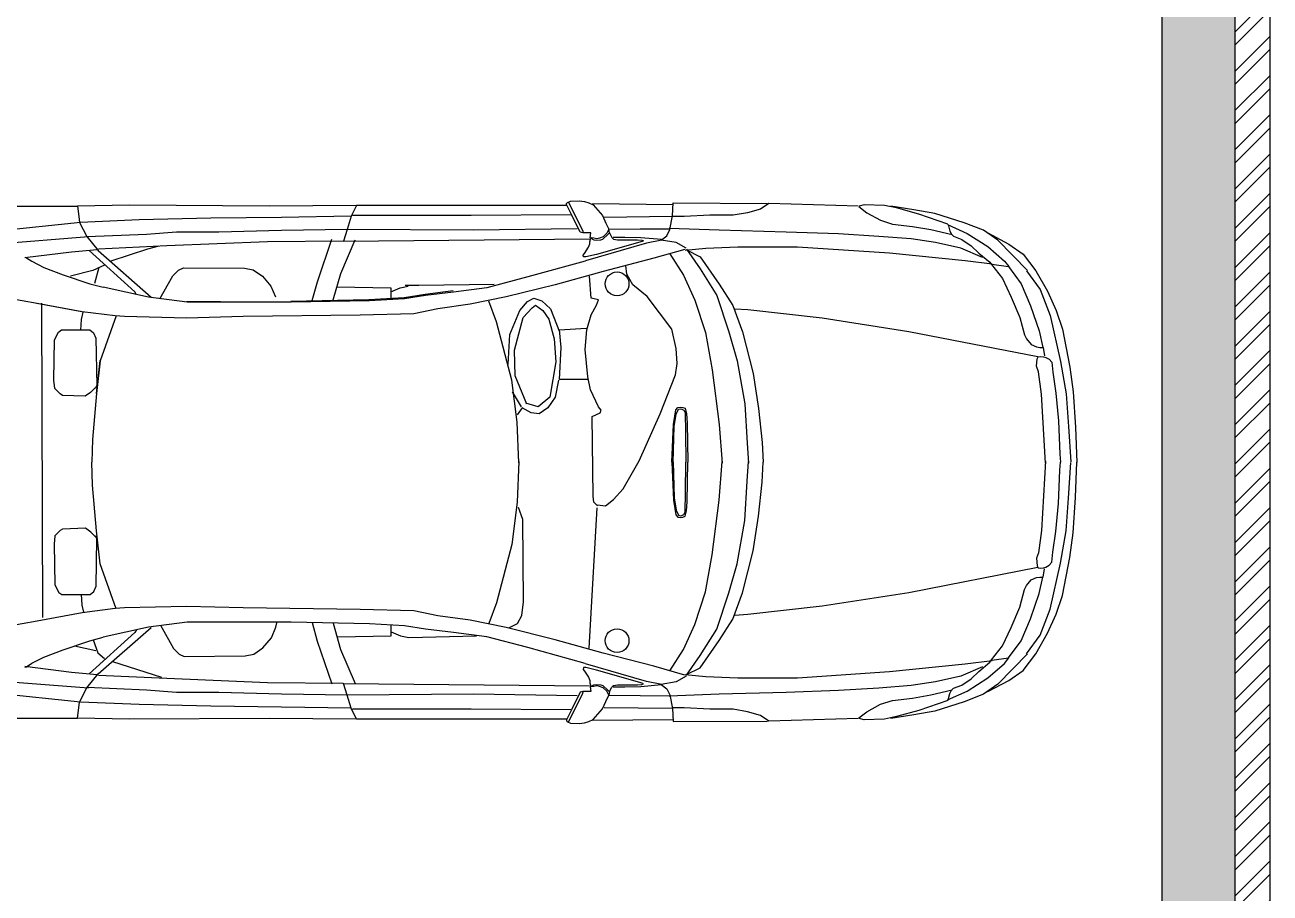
# Model space of a CAD drawing. Header units: millimetres. Extents: x 10193 to 57833, y 9963 to 44360.
# Drawn here: x 53564 to 57833, y 36575 to 39552 of the extents above; entities that cross this region are included whole.
import ezdxf

# ---------------------------------------------------------------- set-up
doc = ezdxf.new("R2010")
doc.units = ezdxf.units.MM
doc.layers.add('free-dwg.com', color=7, linetype='Continuous')
doc.layers.add('Стены', color=7, linetype='Continuous')

msp = doc.modelspace()

# ---------------------------------------------------------------- hatches: boundary and pattern name
at = {"layer": 'Стены'}
h = msp.add_hatch(dxfattribs=at)
h.set_pattern_fill('ANSI32', color=256, scale=10)
h.paths.add_polyline_path([(57833.4, 42702.7), (10593.4, 42702.7), (10593.4, 9962.7), (26833.4, 9962.7), (26833.4, 14962.7), (57833.4, 14962.7)])
h.paths.add_polyline_path([(10713.4, 42582.7), (57713.4, 42582.7), (57713.4, 15082.7), (26713.4, 15082.7), (26713.4, 10082.7), (10713.4, 10082.7)], flags=16)
h.paths.add_polyline_path([(10963.4, 42332.7), (57463.4, 42332.7), (57463.4, 15332.7), (26463.4, 15332.7), (26463.4, 10332.7), (10963.4, 10332.7)], flags=0)
h.paths.add_polyline_path([(57463.4, 42332.7), (10963.4, 42332.7), (10963.4, 10332.7), (26463.4, 10332.7), (26463.4, 15332.7), (57463.4, 15332.7)], flags=0)
h = msp.add_hatch(dxfattribs=at)
h.set_pattern_fill('ANSI36', color=256, scale=10)
h.paths.add_polyline_path([(57713.4, 42582.7), (10713.4, 42582.7), (10713.4, 10082.7), (26713.4, 10082.7), (26713.4, 15082.7), (57713.4, 15082.7)])
h.paths.add_polyline_path([(10963.4, 42332.7), (57463.4, 42332.7), (57463.4, 15332.7), (26463.4, 15332.7), (26463.4, 10332.7), (10963.4, 10332.7)], flags=16)

# ---------------------------------------------------------------- linework, layer by layer
at = {"layer": 'free-dwg.com'}
for p, q in [((55420.9, 38939.1), (55424.4, 38942.6)), ((55420.9, 38935.5), (55420.9, 38939.1)), ((55424.4, 38942.6), (55434.9, 38947.2)), ((55427.9, 38942.6), (55476, 38847.7)), ((55434.9, 38947.2), (55464.2, 38948.4)), ((55464.2, 38948.4), (55483, 38946.1)), ((55483, 38946.1), (55497, 38941.4)), ((55497, 38941.4), (55512.3, 38934.4)), ((55784, 38896.8), (55786.1, 38941.5)), ((55786.1, 38941.5), (56110.1, 38939.3)), ((56114.4, 38939.3), (56086.6, 38920.2)), ((56421.3, 38930.8), (56114.4, 38939.3)), ((53346.1, 38929.9), (53743.7, 38929.9)), ((53922.1, 38933.4), (53743.7, 38929.9)), ((53743.7, 38929.9), (53748.8, 38894.5)), ((54401.8, 38930.6), (53922.1, 38933.4)), ((54700.9, 38932.7), (54401.8, 38930.6)), ((54700.9, 38932.7), (54682.3, 38895.6)), ((55093.6, 38898.2), (54687.6, 38898.2)), ((55422.6, 38932.7), (54700.9, 38932.7)), ((55435.8, 38900.9), (55093.6, 38898.2)), ((55439.6, 38899.2), (55420.9, 38935.5)), ((55467.7, 38840.7), (55439.6, 38899.2)), ((55786.1, 38935.3), (55510.1, 38938)), ((55512.3, 38934.4), (55543.9, 38898.1)), ((55543.9, 38898.1), (55555.7, 38872.3)), ((55775.5, 38849.9), (55784, 38896.8)), ((55911.9, 38898.9), (55824.5, 38894.6)), ((55992.9, 38898.9), (55911.9, 38898.9)), ((56041.9, 38907.4), (55992.9, 38898.9)), ((56086.6, 38920.2), (56041.9, 38907.4)), ((56423.4, 38928.7), (56451.1, 38907.4)), ((56441.1, 38934.9), (56424.1, 38930.7)), ((56511.5, 38932.8), (56441.1, 38934.9)), ((56451.1, 38907.4), (56498, 38881.9)), ((56552, 38924.3), (56511.5, 38932.8)), ((56611.7, 38917.9), (56532.8, 38930.7)), ((56628.7, 38903), (56552, 38924.3)), ((56684.1, 38905.1), (56611.7, 38917.9)), ((56728.9, 38868.9), (56628.7, 38903)), ((56784.3, 38873.2), (56684.1, 38905.1)), ((53753.9, 38874.2), (53457.5, 38843.9)), ((53748.8, 38894.5), (53751.3, 38874.2)), ((53751.3, 38874.2), (53776.7, 38826.1)), ((53955.6, 38883.2), (53753.9, 38874.2)), ((54201, 38888.8), (53955.6, 38883.2)), ((54443.6, 38891.6), (54201, 38888.8)), ((54682.3, 38895.6), (54443.6, 38891.6)), ((54682.3, 38895.6), (54669, 38850.5)), ((55457.1, 38853.1), (55101.5, 38847.8)), ((55549.9, 38892.9), (55783.4, 38895.6)), ((55555.7, 38872.3), (55566.2, 38851.2)), ((55672.9, 38852.1), (55773.9, 38853.1)), ((55943.8, 38847.8), (55773.3, 38854.2)), ((55824.5, 38894.6), (55781.9, 38894.6)), ((56498, 38881.9), (56538.5, 38869.1)), ((56538.5, 38869.1), (56606.7, 38860.6)), ((56606.7, 38860.6), (56670.6, 38849.9)), ((56727.3, 38867), (56794.6, 38836.8)), ((56730.1, 38867), (56735.6, 38845)), ((56850.4, 38847.6), (56784.3, 38873.2)), ((53460.1, 38800.8), (53781.7, 38826.1)), ((53776.7, 38826.1), (53814.7, 38778.1)), ((53980.7, 38833.1), (53777.1, 38824.7)), ((54083.9, 38841.4), (53980.7, 38833.1)), ((54228.9, 38841.4), (54083.9, 38841.4)), ((54443.6, 38847), (54228.9, 38841.4)), ((54655.6, 38810.8), (54396.2, 38808)), ((54669, 38850.5), (54443.6, 38847)), ((54615.4, 38815.9), (54565.7, 38669.6)), ((54695.5, 38814.1), (54645.8, 38697.9)), ((54669, 38850.5), (54655.8, 38810.7)), ((54655.8, 38810.7), (55499.5, 38818.7)), ((55101.5, 38847.8), (54669, 38850.5)), ((55477.1, 38838.3), (55467.7, 38840.7)), ((55476, 38847.7), (55478.3, 38839.5)), ((55504.1, 38838.3), (55477.1, 38838.3)), ((55500.6, 38807.9), (55504.1, 38820.8)), ((55501.7, 38821.9), (55504.1, 38838.3)), ((55505.3, 38821.9), (55502.9, 38820.8)), ((55504.1, 38820.8), (55514.6, 38814.9)), ((55514.6, 38820.8), (55505.3, 38821.9)), ((55525.2, 38818.4), (55514.6, 38820.8)), ((55514.6, 38814.9), (55525.2, 38813.7)), ((55534.6, 38820.8), (55525.2, 38818.4)), ((55525.2, 38813.7), (55538.1, 38814.9)), ((55546.3, 38825.5), (55534.6, 38820.8)), ((55538.1, 38814.9), (55545.1, 38817.3)), ((55545.1, 38817.3), (55562.7, 38833.7)), ((55559.2, 38837.2), (55546.3, 38825.5)), ((55566.2, 38851.2), (55559.2, 38837.2)), ((55562.7, 38833.7), (55568.5, 38838.3)), ((55568.5, 38838.3), (55566.2, 38851.2)), ((55566.8, 38851.1), (55672.9, 38852.1)), ((55568.5, 38838.3), (55576.8, 38823.1)), ((55576.8, 38823.1), (55582.6, 38817.3)), ((55620.4, 38822.9), (55581, 38822.9)), ((55582.6, 38817.3), (55595.5, 38814.9)), ((55595.5, 38814.9), (55664.7, 38814.9)), ((55675.9, 38821.8), (55620.4, 38822.9)), ((55664.7, 38814.9), (55678.7, 38813.7)), ((55746.6, 38815.8), (55675.9, 38821.8)), ((55678.7, 38813.7), (55684.6, 38811.4)), ((55684.6, 38811.4), (55678.7, 38809.1)), ((55747.6, 38813.8), (55695.1, 38803.7)), ((55745.6, 38813.7), (55764.8, 38828.6)), ((55796.8, 38805.2), (55745.6, 38813.7)), ((55764.8, 38828.6), (55775.5, 38849.9)), ((56174, 38841.4), (55943.8, 38847.8)), ((56353.1, 38835), (56174, 38841.4)), ((56491.6, 38826.5), (56353.1, 38835)), ((56602.4, 38818), (56491.6, 38826.5)), ((56685.6, 38805.2), (56602.4, 38818)), ((56670.6, 38849.9), (56743.1, 38832.9)), ((56735.6, 38845), (56741.1, 38834.1)), ((56741.1, 38834.1), (56747.9, 38827.2)), ((56747.9, 38827.2), (56776.7, 38816.2)), ((56776.7, 38816.2), (56808.3, 38794.3)), ((56794.6, 38836.8), (56865.9, 38791.6)), ((56899.4, 38813.6), (56850.4, 38847.6)), ((56865.6, 38838.6), (56938.1, 38800.3)), ((57001.7, 38709.2), (56899.4, 38813.6)), ((53723.5, 38773), (53563.9, 38752.8)), ((53812.1, 38780.6), (53723.5, 38773)), ((53941.3, 38636.3), (53784.3, 38778.1)), ((53814.7, 38778.1), (53997, 38618.6)), ((54050.4, 38794.1), (53816.2, 38782.9)), ((53860.1, 38743.3), (53985.6, 38783.7)), ((53985.6, 38783.7), (54023.9, 38794.3)), ((54396.2, 38808), (54050.4, 38794.1)), ((55478.3, 38762.2), (55483, 38768.1)), ((55483, 38768.1), (55495.9, 38789.2)), ((55695.1, 38803.7), (55486.1, 38743.2)), ((55495.9, 38789.2), (55500.6, 38800.9)), ((55500.6, 38800.9), (55500.6, 38807.9)), ((55679.9, 38809.1), (55524, 38764.6)), ((55826.5, 38782), (55720.5, 38751.7)), ((55830.9, 38786), (55796.8, 38805.2)), ((55827.2, 38779.5), (55898.5, 38786.6)), ((55832, 38782.6), (55878.8, 38715)), ((55832, 38780), (55878.8, 38756.6)), ((55898.5, 38786.6), (56007.9, 38791.3)), ((56007.9, 38791.3), (56212.4, 38791.3)), ((56212.4, 38791.3), (56528.6, 38770)), ((56528.6, 38770), (56787.7, 38743.8)), ((56772.9, 38786), (56685.6, 38805.2)), ((56847.5, 38754.1), (56772.9, 38786)), ((56808.3, 38794.3), (56834.4, 38769.6)), ((56834.4, 38769.6), (56872.8, 38738.1)), ((56865.9, 38791.6), (56922.2, 38742.2)), ((56938.1, 38800.3), (56987.1, 38766.2)), ((53563.8, 38755.1), (53569.8, 38753.6)), ((53569.8, 38753.6), (53588, 38741.5)), ((53588, 38741.5), (53628.8, 38720.4)), ((53836.7, 38728.4), (53796.3, 38709.3)), ((55484.8, 38741.6), (55287.9, 38687.8)), ((55479.5, 38756.4), (55478.3, 38762.2)), ((55487.7, 38756.4), (55479.5, 38756.4)), ((55524, 38764.6), (55487.7, 38756.4)), ((55720.5, 38751.7), (55547.1, 38706.3)), ((55627.3, 38696.8), (55624.3, 38727.1)), ((55774.7, 38767), (55821.5, 38694.2)), ((55878.8, 38756.6), (55943.8, 38663)), ((56787.7, 38743.8), (56880.4, 38732)), ((56872.8, 38738.1), (56878.3, 38729.9)), ((56878.3, 38729.9), (56915.3, 38681.9)), ((56879.6, 38731.2), (56935.9, 38723)), ((56922.2, 38742.2), (56937.3, 38723)), ((56987.1, 38766.2), (57029.7, 38708.8)), ((53628.8, 38720.4), (53695.2, 38694.7)), ((53695.2, 38694.7), (53785.9, 38664.5)), ((53796.3, 38709.3), (53719.7, 38690.1)), ((53817.5, 38719.9), (53802.6, 38664.6)), ((54026.8, 38612.1), (54071.1, 38691.6)), ((54071.1, 38691.6), (54090.5, 38711)), ((54090.5, 38711), (54107.9, 38718.8)), ((54107.9, 38718.8), (54317.1, 38717.4)), ((54317.1, 38717.4), (54347, 38711.7)), ((54347, 38711.7), (54378, 38690.5)), ((54378, 38690.5), (54407.2, 38655.8)), ((54645.8, 38697.9), (54620, 38607.8)), ((55287.9, 38687.8), (55148.2, 38650.8)), ((55547.1, 38706.3), (55382.2, 38660.9)), ((55506, 38615), (55499.9, 38690.7)), ((55648.5, 38660.4), (55627.3, 38696.8)), ((55821.5, 38694.2), (55860.6, 38608.4)), ((55878.8, 38715), (55936, 38624)), ((56935.9, 38723), (56979.8, 38664.1)), ((56997.8, 38708.8), (57044.7, 38644.9)), ((57029.7, 38708.8), (57070.2, 38638.5)), ((53785.9, 38664.5), (53832.1, 38652.4)), ((53987.1, 38618), (53832.1, 38652.4)), ((54407.2, 38655.8), (54422.8, 38619)), ((54565.7, 38669.6), (54547.9, 38605.5)), ((54633.9, 38653.8), (54818.2, 38650.3)), ((54818.2, 38636.3), (54850.2, 38650.4)), ((54818.2, 38650.3), (54818.3, 38614.3)), ((54850.2, 38650.4), (54878.3, 38656.5)), ((54914.1, 38658.1), (54867.3, 38658.1)), ((55173.1, 38661.7), (54914.1, 38658.1)), ((55032.1, 38639.5), (54936.2, 38627.4)), ((55148.2, 38650.8), (55033.8, 38635.7)), ((55382.2, 38660.9), (55213.9, 38618.9)), ((55697.1, 38621), (55648.5, 38660.4)), ((55943.8, 38663), (55990.7, 38590.2)), ((56915.3, 38681.9), (56945.5, 38618.8)), ((56979.8, 38664.1), (57011.4, 38588.7)), ((57044.7, 38644.9), (57078.8, 38555.4)), ((53606.1, 38596.6), (53503.3, 38614.7)), ((53620.5, 38597.5), (53624.6, 37520.3)), ((53946.4, 38626.2), (53941.3, 38636.3)), ((54120, 38600.7), (53987.1, 38618)), ((54234.1, 38602.3), (54118.4, 38601.9)), ((54235.7, 38600.7), (54120, 38600.7)), ((54476.8, 38600.7), (54235.7, 38600.7)), ((54743.5, 38608.6), (54475.2, 38602.9)), ((54745.1, 38605.7), (54476.8, 38600.7)), ((54864, 38616.4), (54743.5, 38608.6)), ((54865.6, 38613), (54745.1, 38605.7)), ((54936.2, 38627.4), (54864, 38616.4)), ((54937.8, 38623.9), (54865.6, 38613)), ((55033.8, 38635.7), (54937.8, 38623.9)), ((55213.9, 38618.9), (55091, 38593.7)), ((55180.7, 38533.6), (55154.4, 38604.6)), ((55260.3, 38572.6), (55287.6, 38602.9)), ((55287.6, 38602.9), (55308.9, 38615)), ((55308.9, 38615), (55336.2, 38605.9)), ((55336.2, 38605.9), (55366.5, 38578.6)), ((55530.3, 38608.9), (55506, 38615)), ((55524.2, 38590.7), (55530.3, 38608.9)), ((55782, 38508.9), (55697.1, 38621)), ((55860.6, 38608.4), (55897, 38496.6)), ((55936, 38624), (55977.7, 38499.2)), ((56945.5, 38618.8), (56975.7, 38548.9)), ((57070.2, 38638.5), (57100.1, 38572.5)), ((53758.7, 38568.1), (53604.5, 38596.3)), ((53760.2, 38567.9), (53606.1, 38596.6)), ((53757.8, 38541.6), (53763.5, 38566.8)), ((53873.9, 38554), (53760.2, 38567.9)), ((53877.3, 38554.6), (53822.3, 38400.2)), ((54713.1, 38556.5), (54311.9, 38551.6)), ((54897.6, 38561.4), (54713.1, 38556.5)), ((54979.9, 38578.5), (54897.6, 38561.4)), ((55091, 38593.7), (54979.9, 38578.5)), ((55227, 38490.7), (55260.3, 38572.6)), ((55272.5, 38548.3), (55302.8, 38581.7)), ((55302.8, 38581.7), (55314.9, 38590.7)), ((55314.9, 38590.7), (55339.2, 38572.6)), ((55339.2, 38572.6), (55360.4, 38542.3)), ((55366.5, 38578.6), (55396.8, 38499.8)), ((55490.8, 38505.9), (55506, 38557.4)), ((55506, 38557.4), (55524.2, 38590.7)), ((55990.7, 38590.2), (56024.5, 38499.2)), ((56042.7, 38574.6), (55998.5, 38577.2)), ((56297.7, 38546), (56042.7, 38574.6)), ((57011.4, 38588.7), (57041.6, 38502.3)), ((57078.8, 38555.4), (57115, 38397.9)), ((57100.1, 38572.5), (57121.4, 38508.6)), ((53755.9, 38504.9), (53757.8, 38541.6)), ((53905.9, 38551.6), (53873.9, 38554)), ((54117.5, 38546.7), (53905.9, 38551.6)), ((54311.9, 38551.6), (54117.5, 38546.7)), ((55233.3, 38333.8), (55180.7, 38533.6)), ((55242.1, 38436.2), (55272.5, 38548.3)), ((55360.4, 38542.3), (55378.6, 38475.6)), ((55396.8, 38505.9), (55487.8, 38512)), ((56594.3, 38499.2), (56297.7, 38546)), ((56975.7, 38548.9), (56990.8, 38488.6)), ((53663.5, 38333.2), (53665.7, 38471.9)), ((53665.7, 38471.9), (53678.8, 38498.1)), ((53678.8, 38498.1), (53689.2, 38506)), ((53689.2, 38506), (53786.1, 38506.2)), ((53786.1, 38506.2), (53799.2, 38495.8)), ((53799.2, 38495.8), (53807.1, 38477.5)), ((53807.1, 38477.5), (53810.2, 38315.4)), ((55220.9, 38387.7), (55227, 38490.7)), ((55378.6, 38475.6), (55384.7, 38396.8)), ((55402.9, 38445.3), (55396.8, 38505.9)), ((55484.8, 38439.2), (55490.8, 38505.9)), ((55797.2, 38442.3), (55782, 38508.9)), ((55897, 38496.6), (55920.4, 38369.2)), ((55977.7, 38499.2), (56006.3, 38400.4)), ((56024.5, 38499.2), (56060.9, 38356.2)), ((57036.6, 38413.4), (56594.3, 38499.2)), ((56990.8, 38488.6), (56997.6, 38474.9)), ((56997.6, 38474.9), (57014.1, 38455.7)), ((57041.6, 38502.3), (57053.9, 38446.1)), ((57121.4, 38508.6), (57147, 38378.7)), ((55245.2, 38348.3), (55242.1, 38436.2)), ((55396.8, 38336.2), (55402.9, 38445.3)), ((55493.9, 38345.3), (55484.8, 38439.2)), ((55800.2, 38390.8), (55797.2, 38442.3)), ((57014.1, 38455.7), (57031.9, 38447.5)), ((57031.9, 38447.5), (57044.3, 38446.1)), ((57044.3, 38446.1), (57055.3, 38446.1)), ((57055.3, 38446.1), (57059.4, 38417.3)), ((53821.3, 38400.5), (53808.5, 38288)), ((53822.3, 38400.2), (53809.2, 38287.7)), ((55384.7, 38396.8), (55363.5, 38275.6)), ((55794.1, 38351.4), (55800.2, 38390.8)), ((56006.3, 38400.4), (56032.3, 38252.3)), ((57032.6, 38381.2), (57034.3, 38406.8)), ((57034.3, 38406.8), (57037.7, 38413.6)), ((57037.7, 38413.6), (57046.3, 38415.3)), ((57046.3, 38415.3), (57056.5, 38413.6)), ((57056.5, 38413.6), (57065, 38411.9)), ((57065, 38411.9), (57075.3, 38405.1)), ((57075.3, 38405.1), (57085.5, 38394.9)), ((57085.5, 38394.9), (57088.9, 38360.8)), ((57115, 38397.9), (57134.2, 38287.1)), ((55284.6, 38251.4), (55245.2, 38348.3)), ((55503, 38299.9), (55493.9, 38345.3)), ((55742.6, 38218), (55794.1, 38351.4)), ((55920.4, 38369.2), (55943.8, 38182.1)), ((56060.9, 38356.2), (56079.1, 38236.7)), ((57039.4, 38362.5), (57032.6, 38381.2)), ((57049.7, 38285.8), (57039.4, 38362.5)), ((57088.9, 38360.8), (57099.2, 38289.2)), ((57147, 38378.7), (57157.6, 38293.5)), ((53666.2, 38304.5), (53663.5, 38333.2)), ((53684.6, 38286.2), (53666.2, 38304.5)), ((53805, 38307.5), (53789.3, 38291.8)), ((53810.2, 38315.4), (53805, 38304.9)), ((55251.8, 38189.2), (55233.3, 38333.8)), ((55393.8, 38333.2), (55381.7, 38275.6)), ((55493.9, 38336.2), (55396.8, 38336.2)), ((55530.3, 38242.3), (55503, 38299.9)), ((53692.5, 38281), (53684.6, 38286.2)), ((53771, 38278.6), (53692.5, 38281)), ((53789.3, 38291.8), (53771, 38278.6)), ((53809.2, 38287.7), (53796.1, 38130.7)), ((55266.4, 38242.3), (55236.1, 38293.8)), ((55363.5, 38275.6), (55324, 38242.3)), ((55381.7, 38275.6), (55357.4, 38239.3)), ((57063.3, 38048.8), (57049.7, 38285.8)), ((57099.2, 38289.2), (57107.7, 38193.7)), ((57134.2, 38287.1), (57142.7, 38174.9)), ((57157.6, 38293.5), (57166.1, 38172.8)), ((55269.4, 38239.3), (55251.2, 38215)), ((55299.8, 38221.1), (55269.4, 38239.3)), ((55324, 38242.3), (55281.6, 38254.4)), ((55327.1, 38218), (55299.8, 38221.1)), ((55357.4, 38239.3), (55327.1, 38218)), ((55509, 38209), (55536.3, 38221.1)), ((55539.4, 38230.2), (55530.3, 38242.3)), ((55536.3, 38221.1), (55539.4, 38230.2)), ((55669.8, 38057.4), (55742.6, 38218)), ((55787.2, 38181.8), (55795.4, 38232)), ((55789.9, 38174.5), (55797.3, 38216.5)), ((55795.4, 38232), (55802.7, 38240.2)), ((55797.3, 38216.5), (55804.6, 38233.8)), ((55802.7, 38240.2), (55811, 38241.1)), ((55804.6, 38233.8), (55811, 38235.6)), ((55811, 38241.1), (55819.2, 38240.2)), ((55811, 38235.6), (55816.4, 38234.7)), ((55816.4, 38234.7), (55822.8, 38231.1)), ((55819.2, 38240.2), (55827.4, 38237.5)), ((55822.8, 38231.1), (55828.3, 38222.9)), ((55827.4, 38237.5), (55832, 38218.3)), ((55828.3, 38222.9), (55829.2, 38155.3)), ((55832, 38218.3), (55834.7, 38187.3)), ((56032.3, 38252.3), (56040.1, 38117.1)), ((56079.1, 38236.7), (56092.1, 38119.7)), ((55257, 38049.8), (55251.8, 38189.2)), ((55512.1, 37936.2), (55509, 38209)), ((55782.6, 38052.2), (55787.2, 38181.8)), ((55786.3, 38052.2), (55789.9, 38174.5)), ((55834.7, 38187.3), (55836.5, 38052.2)), ((55943.8, 38182.1), (55954.2, 38049.5)), ((57107.7, 38193.7), (57112.8, 38079.4)), ((57142.7, 38174.9), (57150, 38053.1)), ((57166.1, 38172.8), (57170.6, 38051.8)), ((53796.1, 38130.7), (53793.5, 38052.2)), ((55829.2, 38155.3), (55830.1, 38052.2)), ((56040.1, 38117.1), (56045.3, 38049.5)), ((56092.1, 38119.7), (56094.7, 38052.1)), ((53796.1, 37973.4), (53793.5, 38051.9)), ((55257, 38054.3), (55251.8, 37914.9)), ((55615.2, 37960.5), (55669.8, 38057.4)), ((55782.6, 38051.9), (55787.2, 37922.3)), ((55786.3, 38051.9), (55789.9, 37929.6)), ((55829.2, 37948.8), (55830.1, 38051.9)), ((55834.7, 37916.9), (55836.5, 38051.9)), ((55943.8, 37922.1), (55954.2, 38054.6)), ((56040.1, 37987), (56045.3, 38054.6)), ((56092.1, 37984.4), (56094.7, 38052)), ((57063.3, 38055.4), (57049.7, 37818.4)), ((57112.8, 38079.4), (57114.5, 38052.2)), ((57112.8, 38024.7), (57114.5, 38052)), ((57142.7, 37929.2), (57150, 38051)), ((57166.1, 37931.3), (57170.6, 38052.3)), ((57107.7, 37910.5), (57112.8, 38024.7)), ((53809.2, 37816.5), (53796.1, 37973.4)), ((55581.8, 37924.1), (55615.2, 37960.5)), ((56032.3, 37851.9), (56040.1, 37987)), ((56079.1, 37867.5), (56092.1, 37984.4)), ((55251.8, 37914.9), (55233.3, 37770.3)), ((55515.1, 37915), (55512.1, 37936.2)), ((55527.2, 37902.9), (55515.1, 37915)), ((55554.5, 37902.9), (55581.8, 37924.1)), ((55787.2, 37922.3), (55795.4, 37872.1)), ((55789.9, 37929.6), (55797.3, 37887.7)), ((55828.3, 37881.3), (55829.2, 37948.8)), ((55832, 37885.8), (55834.7, 37916.9)), ((55920.4, 37734.9), (55943.8, 37922.1)), ((57134.2, 37817), (57142.7, 37929.2)), ((57157.6, 37810.6), (57166.1, 37931.3)), ((55270.8, 37855.3), (55255.9, 37896.9)), ((55498.7, 37414.4), (55525.5, 37895.6)), ((55527.2, 37905.9), (55554.5, 37902.9)), ((55795.4, 37872.1), (55802.7, 37863.9)), ((55797.3, 37887.7), (55804.6, 37870.3)), ((55816.4, 37869.4), (55822.8, 37873.1)), ((55822.8, 37873.1), (55828.3, 37881.3)), ((55827.4, 37866.7), (55832, 37885.8)), ((57099.2, 37815), (57107.7, 37910.5)), ((55273.7, 37573.5), (55270.8, 37855.3)), ((55802.7, 37863.9), (55811, 37863)), ((55804.6, 37870.3), (55811, 37868.5)), ((55811, 37868.5), (55816.4, 37869.4)), ((55811, 37863), (55819.2, 37863.9)), ((55819.2, 37863.9), (55827.4, 37866.7)), ((56006.3, 37703.7), (56032.3, 37851.9)), ((56060.9, 37747.9), (56079.1, 37867.5)), ((53667, 37799.5), (53664.3, 37770.8)), ((53685.3, 37817.8), (53667, 37799.5)), ((53693.1, 37823.1), (53685.3, 37817.8)), ((53771.7, 37825.7), (53693.1, 37823.1)), ((53790, 37812.6), (53771.7, 37825.7)), ((53805.7, 37796.9), (53790, 37812.6)), ((53811, 37789.1), (53805.7, 37799.5)), ((53808.3, 37626.9), (53811, 37789.1)), ((53822.3, 37703.9), (53809.2, 37816.5)), ((57049.7, 37818.4), (57039.4, 37741.7)), ((57088.9, 37743.4), (57099.2, 37815)), ((57115, 37706.3), (57134.2, 37817)), ((57147, 37725.4), (57157.6, 37810.6)), ((53664.3, 37770.8), (53667, 37632.1)), ((55233.3, 37770.3), (55180.7, 37570.5)), ((56024.5, 37604.9), (56060.9, 37747.9)), ((57085.5, 37709.3), (57088.9, 37743.4)), ((53877.3, 37549.6), (53822.3, 37703.9)), ((55897, 37607.5), (55920.4, 37734.9)), ((55977.7, 37604.9), (56006.3, 37703.7)), ((57039.4, 37741.7), (57032.6, 37722.9)), ((57032.6, 37722.9), (57034.3, 37697.3)), ((57075.3, 37699), (57085.5, 37709.3)), ((57078.8, 37548.7), (57115, 37706.3)), ((57121.4, 37595.6), (57147, 37725.4)), ((57036.6, 37690.7), (56594.3, 37604.9)), ((57031.9, 37656.6), (57044.3, 37658)), ((57034.3, 37697.3), (57037.7, 37690.5)), ((57037.7, 37690.5), (57046.3, 37688.8)), ((57041.6, 37601.8), (57053.9, 37658)), ((57044.3, 37658), (57055.3, 37658)), ((57046.3, 37688.8), (57056.5, 37690.5)), ((57055.3, 37658), (57059.4, 37686.8)), ((57056.5, 37690.5), (57065, 37692.2)), ((57065, 37692.2), (57075.3, 37699)), ((53667, 37632.1), (53680, 37606)), ((53800.5, 37608.6), (53808.3, 37626.9)), ((56975.7, 37555.2), (56990.8, 37615.5)), ((56990.8, 37615.5), (56997.6, 37629.2)), ((56997.6, 37629.2), (57014.1, 37648.4)), ((57014.1, 37648.4), (57031.9, 37656.6)), ((53680, 37606), (53690.5, 37598.1)), ((53690.5, 37598.1), (53787.4, 37598.1)), ((53757.2, 37599.4), (53759.2, 37562.6)), ((53787.4, 37598.1), (53800.5, 37608.6)), ((55267.8, 37526.1), (55273.7, 37573.5)), ((55860.6, 37495.7), (55897, 37607.5)), ((55936, 37480.1), (55977.7, 37604.9)), ((55990.7, 37513.9), (56024.5, 37604.9)), ((56594.3, 37604.9), (56297.7, 37558.1)), ((57011.4, 37515.5), (57041.6, 37601.8)), ((57100.1, 37531.7), (57121.4, 37595.6)), ((53760.2, 37536.2), (53606.1, 37507.5)), ((53759.2, 37562.6), (53765, 37537.5)), ((53873.9, 37550.1), (53760.2, 37536.2)), ((53905.9, 37552.6), (53873.9, 37550.1)), ((54117.5, 37557.5), (53905.9, 37552.6)), ((54311.9, 37552.6), (54117.5, 37557.5)), ((54713.1, 37547.6), (54311.9, 37552.6)), ((54897.6, 37542.7), (54713.1, 37547.6)), ((54979.9, 37525.6), (54897.6, 37542.7)), ((55180.7, 37570.5), (55154.4, 37499.5)), ((56042.7, 37529.5), (55998.5, 37526.9)), ((56297.7, 37558.1), (56042.7, 37529.5)), ((56945.5, 37485.3), (56975.7, 37555.2)), ((57044.7, 37459.3), (57078.8, 37548.7)), ((57070.2, 37465.7), (57100.1, 37531.7)), ((53606.1, 37507.5), (53503.3, 37489.4)), ((54120, 37503.4), (53987.1, 37486.2)), ((54028.4, 37493), (54073, 37413.6)), ((54235.7, 37503.4), (54120, 37503.4)), ((54476.8, 37503.4), (54235.7, 37503.4)), ((54408.9, 37450.4), (54424.4, 37487.1)), ((54424.4, 37487.1), (54428.3, 37506.5)), ((54745.1, 37498.5), (54476.8, 37503.4)), ((54567.5, 37437), (54549.5, 37501)), ((54647.6, 37408.9), (54621.6, 37499)), ((54865.6, 37491.1), (54745.1, 37498.5)), ((54819.9, 37457), (54819.9, 37493)), ((54937.8, 37480.2), (54865.6, 37491.1)), ((55091, 37510.5), (54979.9, 37525.6)), ((55213.9, 37485.3), (55091, 37510.5)), ((55223.3, 37484.5), (55253, 37499.4)), ((55253, 37499.4), (55267.8, 37526.1)), ((55821.5, 37410), (55860.6, 37495.7)), ((55943.8, 37441.2), (55990.7, 37513.9)), ((56979.8, 37440.1), (57011.4, 37515.5)), ((53941.3, 37467.8), (53784.3, 37326.1)), ((53785.9, 37439.6), (53832.1, 37451.8)), ((53814.7, 37326.1), (53997, 37485.5)), ((53987.1, 37486.2), (53832.1, 37451.8)), ((53946.4, 37477.9), (53941.3, 37467.8)), ((54379.9, 37415.5), (54408.9, 37450.4)), ((54635.6, 37453), (54819.9, 37457)), ((54819.9, 37471), (54852, 37457)), ((54852, 37457), (54880, 37451)), ((54880, 37451), (55112.4, 37457)), ((55033.8, 37468.4), (54937.8, 37480.2)), ((55148.2, 37453.3), (55033.8, 37468.4)), ((55287.9, 37416.3), (55148.2, 37453.3)), ((55382.2, 37443.2), (55213.9, 37485.3)), ((55878.8, 37389.2), (55936, 37480.1)), ((56915.3, 37422.2), (56945.5, 37485.3)), ((56997.8, 37395.4), (57044.7, 37459.3)), ((57029.7, 37395.4), (57070.2, 37465.7)), ((53628.8, 37383.7), (53695.2, 37409.4)), ((53695.2, 37409.4), (53785.9, 37439.6)), ((53807.6, 37405.9), (53734, 37421.4)), ((53797.9, 37442.7), (53813.4, 37398.1)), ((54073, 37413.6), (54092.3, 37394.3)), ((54348.9, 37394.2), (54379.9, 37415.5)), ((54617.6, 37290.8), (54567.5, 37437)), ((54697.7, 37292.8), (54647.6, 37408.9)), ((55484.8, 37362.5), (55287.9, 37416.3)), ((55547.1, 37397.8), (55382.2, 37443.2)), ((55774.7, 37337.2), (55821.5, 37410)), ((55878.8, 37347.6), (55943.8, 37441.2)), ((56878.3, 37374.3), (56915.3, 37422.2)), ((56935.9, 37381.1), (56979.8, 37440.1)), ((53569.8, 37350.5), (53588, 37362.6)), ((53588, 37362.6), (53628.8, 37383.7)), ((53813.4, 37398.1), (53836.6, 37378.8)), ((53863.8, 37369.1), (54032.3, 37314.9)), ((54092.3, 37394.3), (54109.8, 37386.5)), ((54109.8, 37386.5), (54319, 37388.5)), ((54319, 37388.5), (54348.9, 37394.2)), ((55695.1, 37300.5), (55486.1, 37361)), ((55720.5, 37352.4), (55547.1, 37397.8)), ((55832, 37321.6), (55878.8, 37389.2)), ((56528.6, 37334.2), (56787.7, 37360.3)), ((56787.7, 37360.3), (56880.4, 37372.2)), ((56834.4, 37334.5), (56872.8, 37366)), ((56865.9, 37312.6), (56922.2, 37361.9)), ((56872.8, 37366), (56878.3, 37374.3)), ((56879.6, 37372.9), (56935.9, 37381.1)), ((57001.7, 37394.9), (56899.4, 37290.6)), ((56922.2, 37361.9), (56937.3, 37381.1)), ((56987.1, 37337.9), (57029.7, 37395.4)), ((53563.8, 37349), (53569.8, 37350.5)), ((53723.5, 37331.1), (53563.9, 37351.4)), ((53812.1, 37323.5), (53723.5, 37331.1)), ((53776.7, 37278), (53814.7, 37326.1)), ((54050.4, 37310.1), (53816.2, 37321.2)), ((55479.5, 37347.8), (55478.3, 37341.9)), ((55478.3, 37341.9), (55483, 37336.1)), ((55487.7, 37347.8), (55479.5, 37347.8)), ((55483, 37336.1), (55495.9, 37315)), ((55524, 37339.6), (55487.7, 37347.8)), ((55679.9, 37295.1), (55524, 37339.6)), ((55826.5, 37322.1), (55720.5, 37352.4)), ((55830.9, 37318.1), (55796.8, 37298.9)), ((55827.2, 37324.7), (55898.5, 37317.6)), ((55832, 37324.2), (55878.8, 37347.6)), ((55898.5, 37317.6), (56007.9, 37312.8)), ((56212.4, 37312.8), (56528.6, 37334.2)), ((56772.9, 37318.1), (56685.6, 37298.9)), ((56847.5, 37350), (56772.9, 37318.1)), ((56808.3, 37309.8), (56834.4, 37334.5)), ((56938.1, 37303.8), (56987.1, 37337.9)), ((53460.1, 37303.3), (53781.7, 37278)), ((53751.3, 37229.9), (53776.7, 37278)), ((53980.7, 37271), (53777.1, 37279.4)), ((54396.2, 37296.1), (54050.4, 37310.1)), ((54655.6, 37293.3), (54396.2, 37296.1)), ((54655.8, 37293.4), (55499.5, 37285.5)), ((54669, 37253.6), (54655.8, 37293.4)), ((55495.9, 37315), (55500.6, 37303.3)), ((55500.6, 37303.3), (55500.6, 37296.2)), ((55500.6, 37296.2), (55504.1, 37283.4)), ((55501.7, 37282.2), (55504.1, 37265.8)), ((55505.3, 37282.2), (55502.9, 37283.4)), ((55504.1, 37283.4), (55514.6, 37289.2)), ((55514.6, 37283.4), (55505.3, 37282.2)), ((55514.6, 37289.2), (55525.2, 37290.4)), ((55525.2, 37285.7), (55514.6, 37283.4)), ((55525.2, 37290.4), (55538.1, 37289.2)), ((55534.6, 37283.4), (55525.2, 37285.7)), ((55546.3, 37278.7), (55534.6, 37283.4)), ((55538.1, 37289.2), (55545.1, 37286.9)), ((55545.1, 37286.9), (55562.7, 37270.5)), ((55559.2, 37267), (55546.3, 37278.7)), ((55568.5, 37265.8), (55576.8, 37281)), ((55576.8, 37281), (55582.6, 37286.9)), ((55620.4, 37281.3), (55581, 37281.3)), ((55582.6, 37286.9), (55595.5, 37289.2)), ((55595.5, 37289.2), (55664.7, 37289.2)), ((55675.9, 37282.3), (55620.4, 37281.3)), ((55664.7, 37289.2), (55678.7, 37290.4)), ((55746.6, 37288.3), (55675.9, 37282.3)), ((55684.6, 37292.7), (55678.7, 37295.1)), ((55678.7, 37290.4), (55684.6, 37292.7)), ((55747.6, 37290.4), (55695.1, 37300.5)), ((55796.8, 37298.9), (55745.6, 37290.4)), ((55745.6, 37290.4), (55764.8, 37275.5)), ((55764.8, 37275.5), (55775.5, 37254.2)), ((56007.9, 37312.8), (56212.4, 37312.8)), ((56491.6, 37277.6), (56353.1, 37269.1)), ((56602.4, 37286.2), (56491.6, 37277.6)), ((56685.6, 37298.9), (56602.4, 37286.2)), ((56741.1, 37270.1), (56747.9, 37276.9)), ((56747.9, 37276.9), (56776.7, 37287.9)), ((56776.7, 37287.9), (56808.3, 37309.8)), ((56794.6, 37267.3), (56865.9, 37312.6)), ((56899.4, 37290.6), (56850.4, 37256.5)), ((56865.6, 37265.5), (56938.1, 37303.8)), ((53753.9, 37229.9), (53457.5, 37260.3)), ((54083.9, 37262.7), (53980.7, 37271)), ((54228.9, 37262.7), (54083.9, 37262.7)), ((54443.6, 37257.1), (54228.9, 37262.7)), ((54669, 37253.6), (54443.6, 37257.1)), ((55101.5, 37256.3), (54669, 37253.6)), ((54682.3, 37208.6), (54669, 37253.6)), ((55457.1, 37251), (55101.5, 37256.3)), ((55427.9, 37161.6), (55476, 37256.4)), ((55467.7, 37263.5), (55439.6, 37204.9)), ((55477.1, 37265.8), (55467.7, 37263.5)), ((55476, 37256.4), (55478.3, 37264.6)), ((55504.1, 37265.8), (55477.1, 37265.8)), ((55543.9, 37206.1), (55555.7, 37231.8)), ((55555.7, 37231.8), (55566.2, 37252.9)), ((55566.2, 37252.9), (55559.2, 37267)), ((55562.7, 37270.5), (55568.5, 37265.8)), ((55568.5, 37265.8), (55566.2, 37252.9)), ((55566.8, 37253), (55672.9, 37252)), ((55672.9, 37252), (55773.9, 37251)), ((55943.8, 37256.4), (55773.3, 37250)), ((55775.5, 37254.2), (55784, 37207.4)), ((56174, 37262.7), (55943.8, 37256.4)), ((56353.1, 37269.1), (56174, 37262.7)), ((56498, 37222.3), (56538.5, 37235.1)), ((56538.5, 37235.1), (56606.7, 37243.6)), ((56606.7, 37243.6), (56670.6, 37254.2)), ((56728.9, 37235.2), (56628.7, 37201.1)), ((56670.6, 37254.2), (56743.1, 37271.3)), ((56784.3, 37231), (56684.1, 37199)), ((56727.3, 37237.2), (56794.6, 37267.3)), ((56730.1, 37237.2), (56735.6, 37259.1)), ((56735.6, 37259.1), (56741.1, 37270.1)), ((56850.4, 37256.5), (56784.3, 37231)), ((53743.7, 37174.2), (53748.8, 37209.7)), ((53748.8, 37209.7), (53751.3, 37229.9)), ((53955.6, 37220.9), (53753.9, 37229.9)), ((54201, 37215.3), (53955.6, 37220.9)), ((54443.6, 37212.5), (54201, 37215.3)), ((54682.3, 37208.6), (54443.6, 37212.5)), ((54700.9, 37171.5), (54682.3, 37208.6)), ((55093.6, 37205.9), (54687.6, 37205.9)), ((55435.8, 37203.3), (55093.6, 37205.9)), ((55439.6, 37204.9), (55420.9, 37168.6)), ((55512.3, 37169.8), (55543.9, 37206.1)), ((55549.9, 37211.2), (55783.4, 37208.6)), ((55824.5, 37209.5), (55781.9, 37209.5)), ((55784, 37207.4), (55786.1, 37162.7)), ((55911.9, 37205.2), (55824.5, 37209.5)), ((55992.9, 37205.2), (55911.9, 37205.2)), ((56041.9, 37196.7), (55992.9, 37205.2)), ((56086.6, 37184), (56041.9, 37196.7)), ((56423.4, 37175.4), (56451.1, 37196.7)), ((56451.1, 37196.7), (56498, 37222.3)), ((56628.7, 37201.1), (56552, 37179.8)), ((56684.1, 37199), (56611.7, 37186.2)), ((53346.1, 37174.2), (53743.7, 37174.2)), ((53922.1, 37170.7), (53743.7, 37174.2)), ((54401.8, 37173.5), (53922.1, 37170.7)), ((54700.9, 37171.5), (54401.8, 37173.5)), ((55422.6, 37171.5), (54700.9, 37171.5)), ((55420.9, 37168.6), (55420.9, 37165.1)), ((55420.9, 37165.1), (55424.4, 37161.6)), ((55424.4, 37161.6), (55434.9, 37156.9)), ((55434.9, 37156.9), (55464.2, 37155.7)), ((55464.2, 37155.7), (55483, 37158.1)), ((55483, 37158.1), (55497, 37162.7)), ((55497, 37162.7), (55512.3, 37169.8)), ((55786.1, 37168.8), (55510.1, 37166.2)), ((55786.1, 37162.7), (56110.1, 37164.8)), ((56114.4, 37164.8), (56086.6, 37184)), ((56421.3, 37173.3), (56114.4, 37164.8)), ((56441.1, 37169.2), (56424.1, 37173.5)), ((56511.5, 37171.3), (56441.1, 37169.2)), ((56552, 37179.8), (56511.5, 37171.3)), ((56611.7, 37186.2), (56532.8, 37173.5))]:
    msp.add_line(p, q, dxfattribs=at)
for centre in [(55594.2, 38663.8), (55594.2, 37440.3)]:
    msp.add_circle(centre, 40.8, dxfattribs=at)
at = {"layer": 'Стены'}
for p, q in [((57833.4, 14962.7), (57833.4, 42702.7)), ((57713.4, 15082.7), (57713.4, 42582.7)), ((57463.4, 15332.7), (57463.4, 42332.7))]:
    msp.add_line(p, q, dxfattribs=at)

doc.saveas('drawing.dxf')
